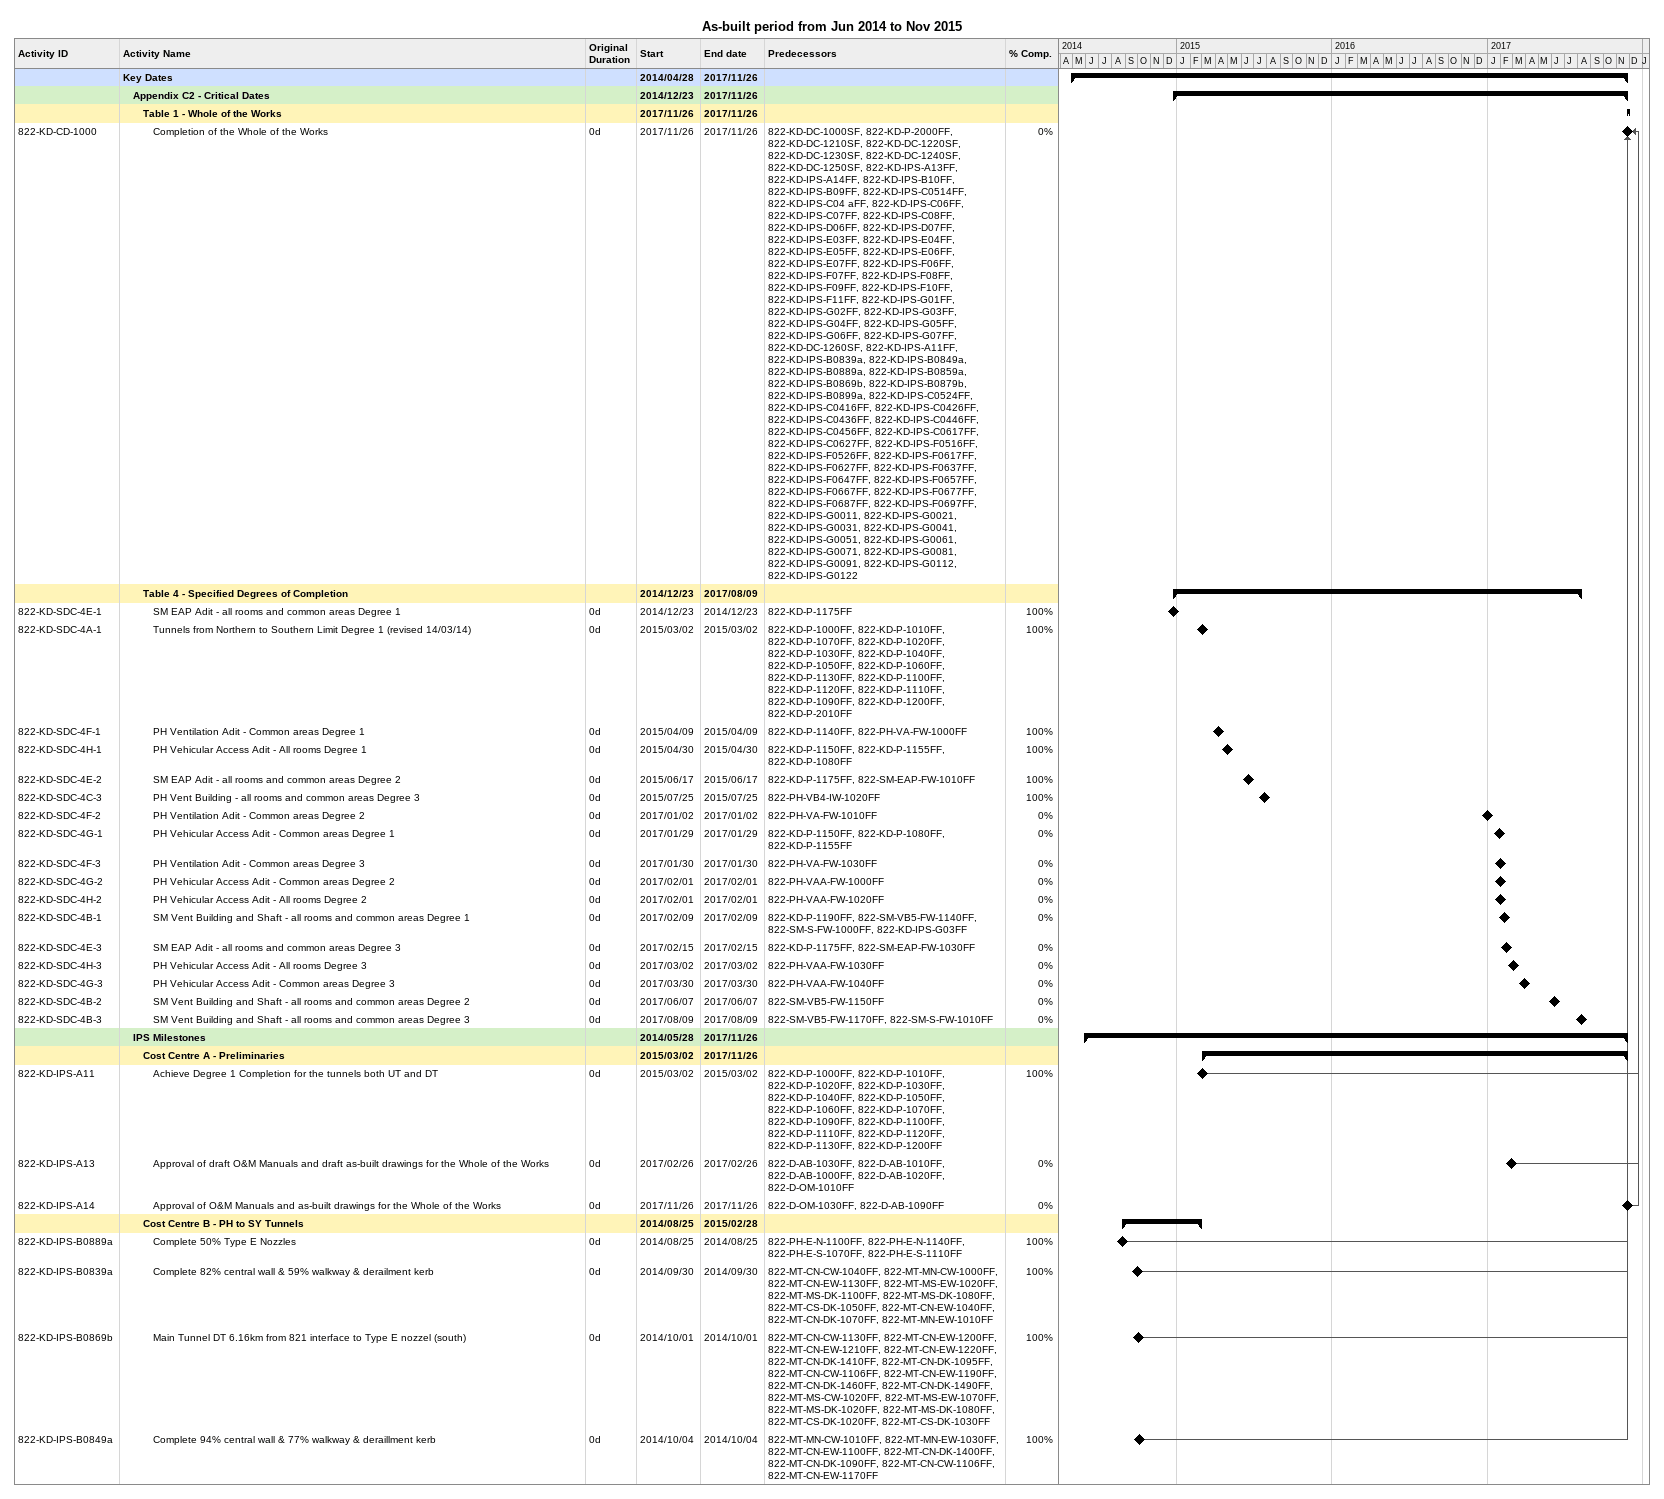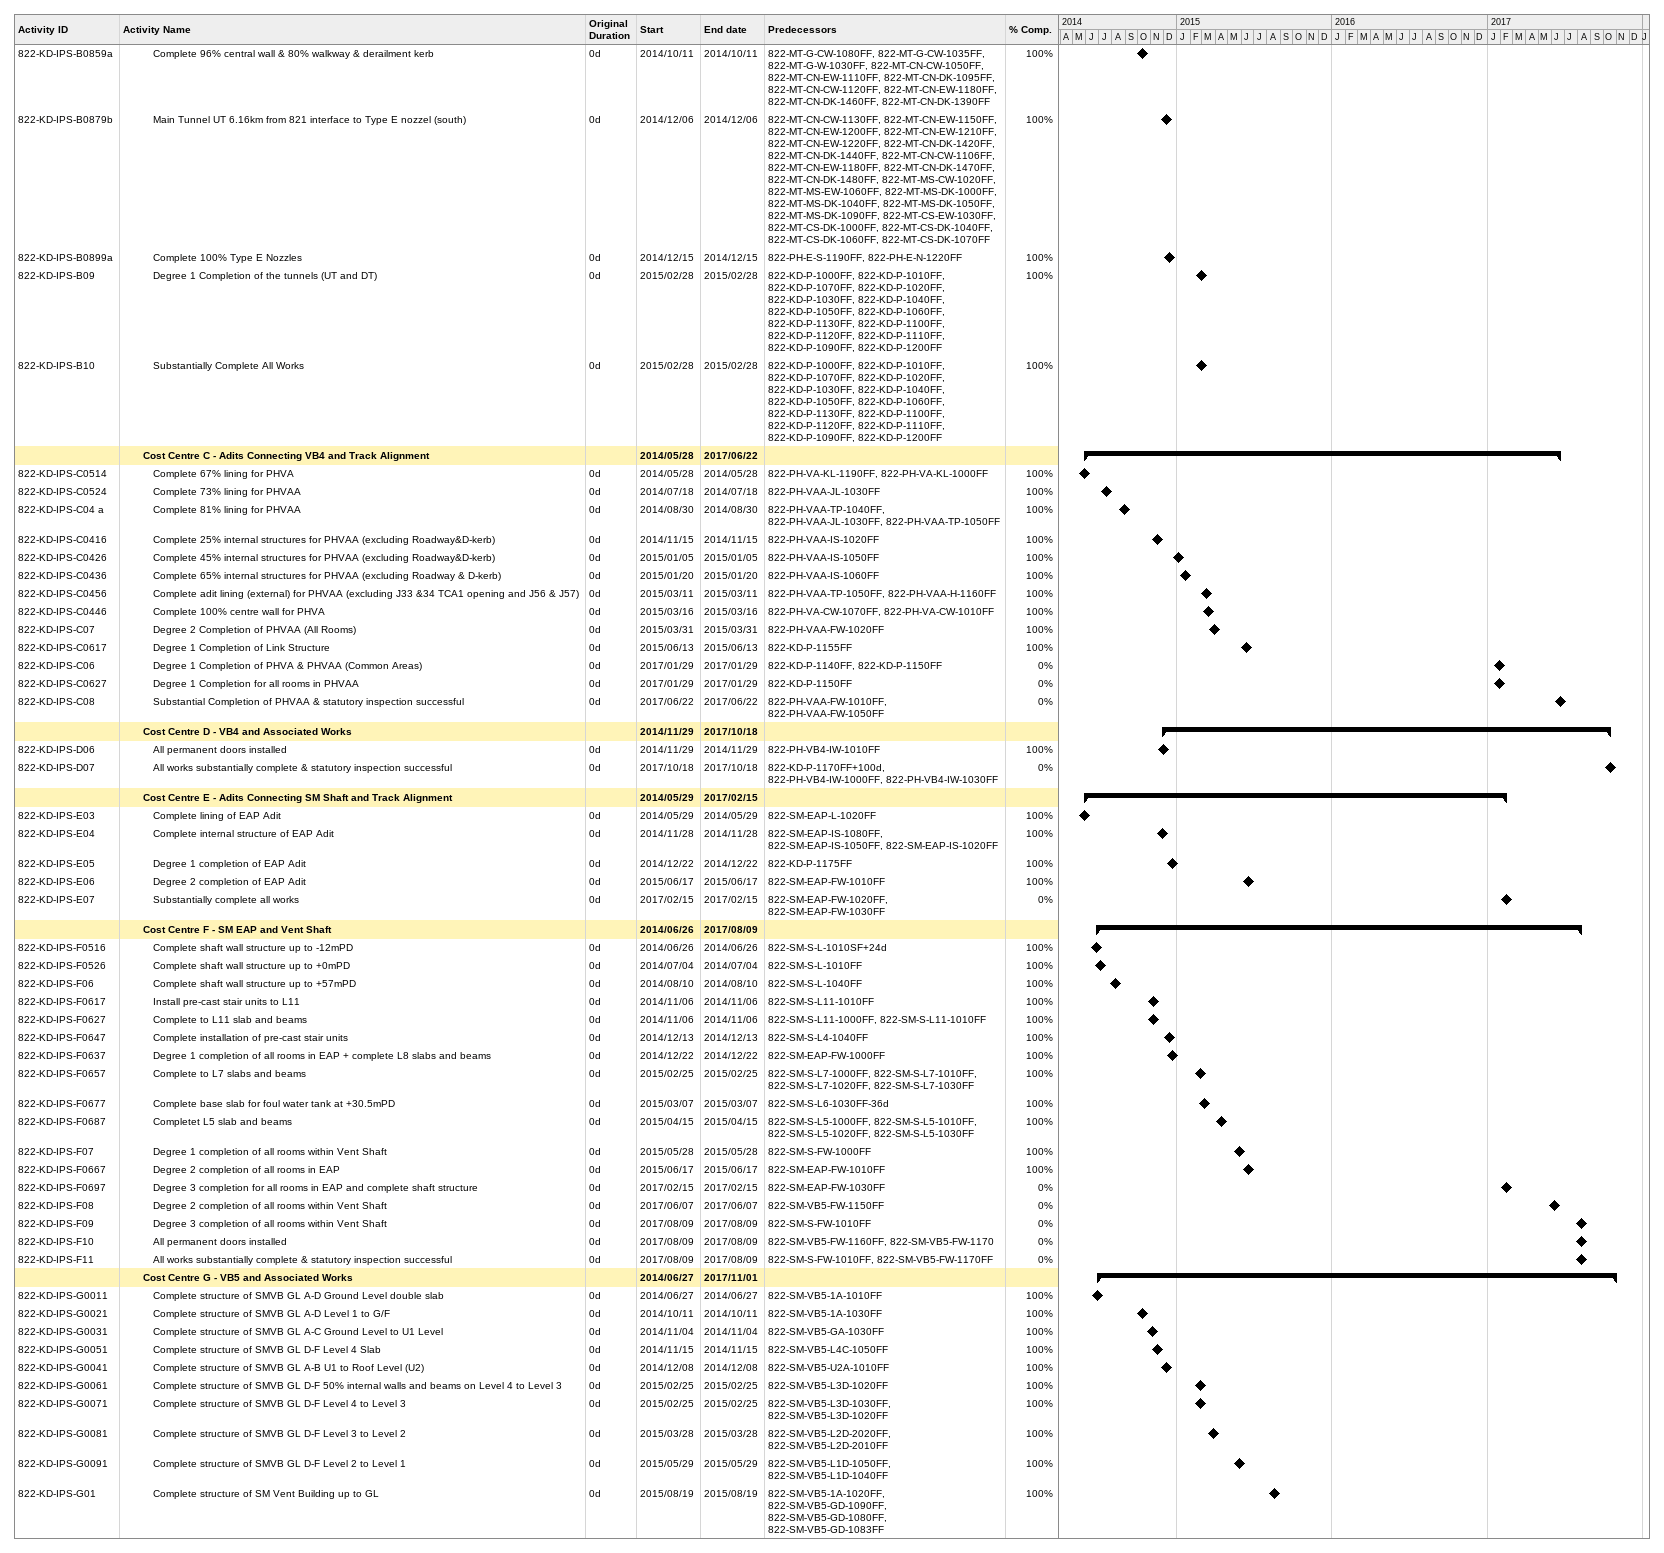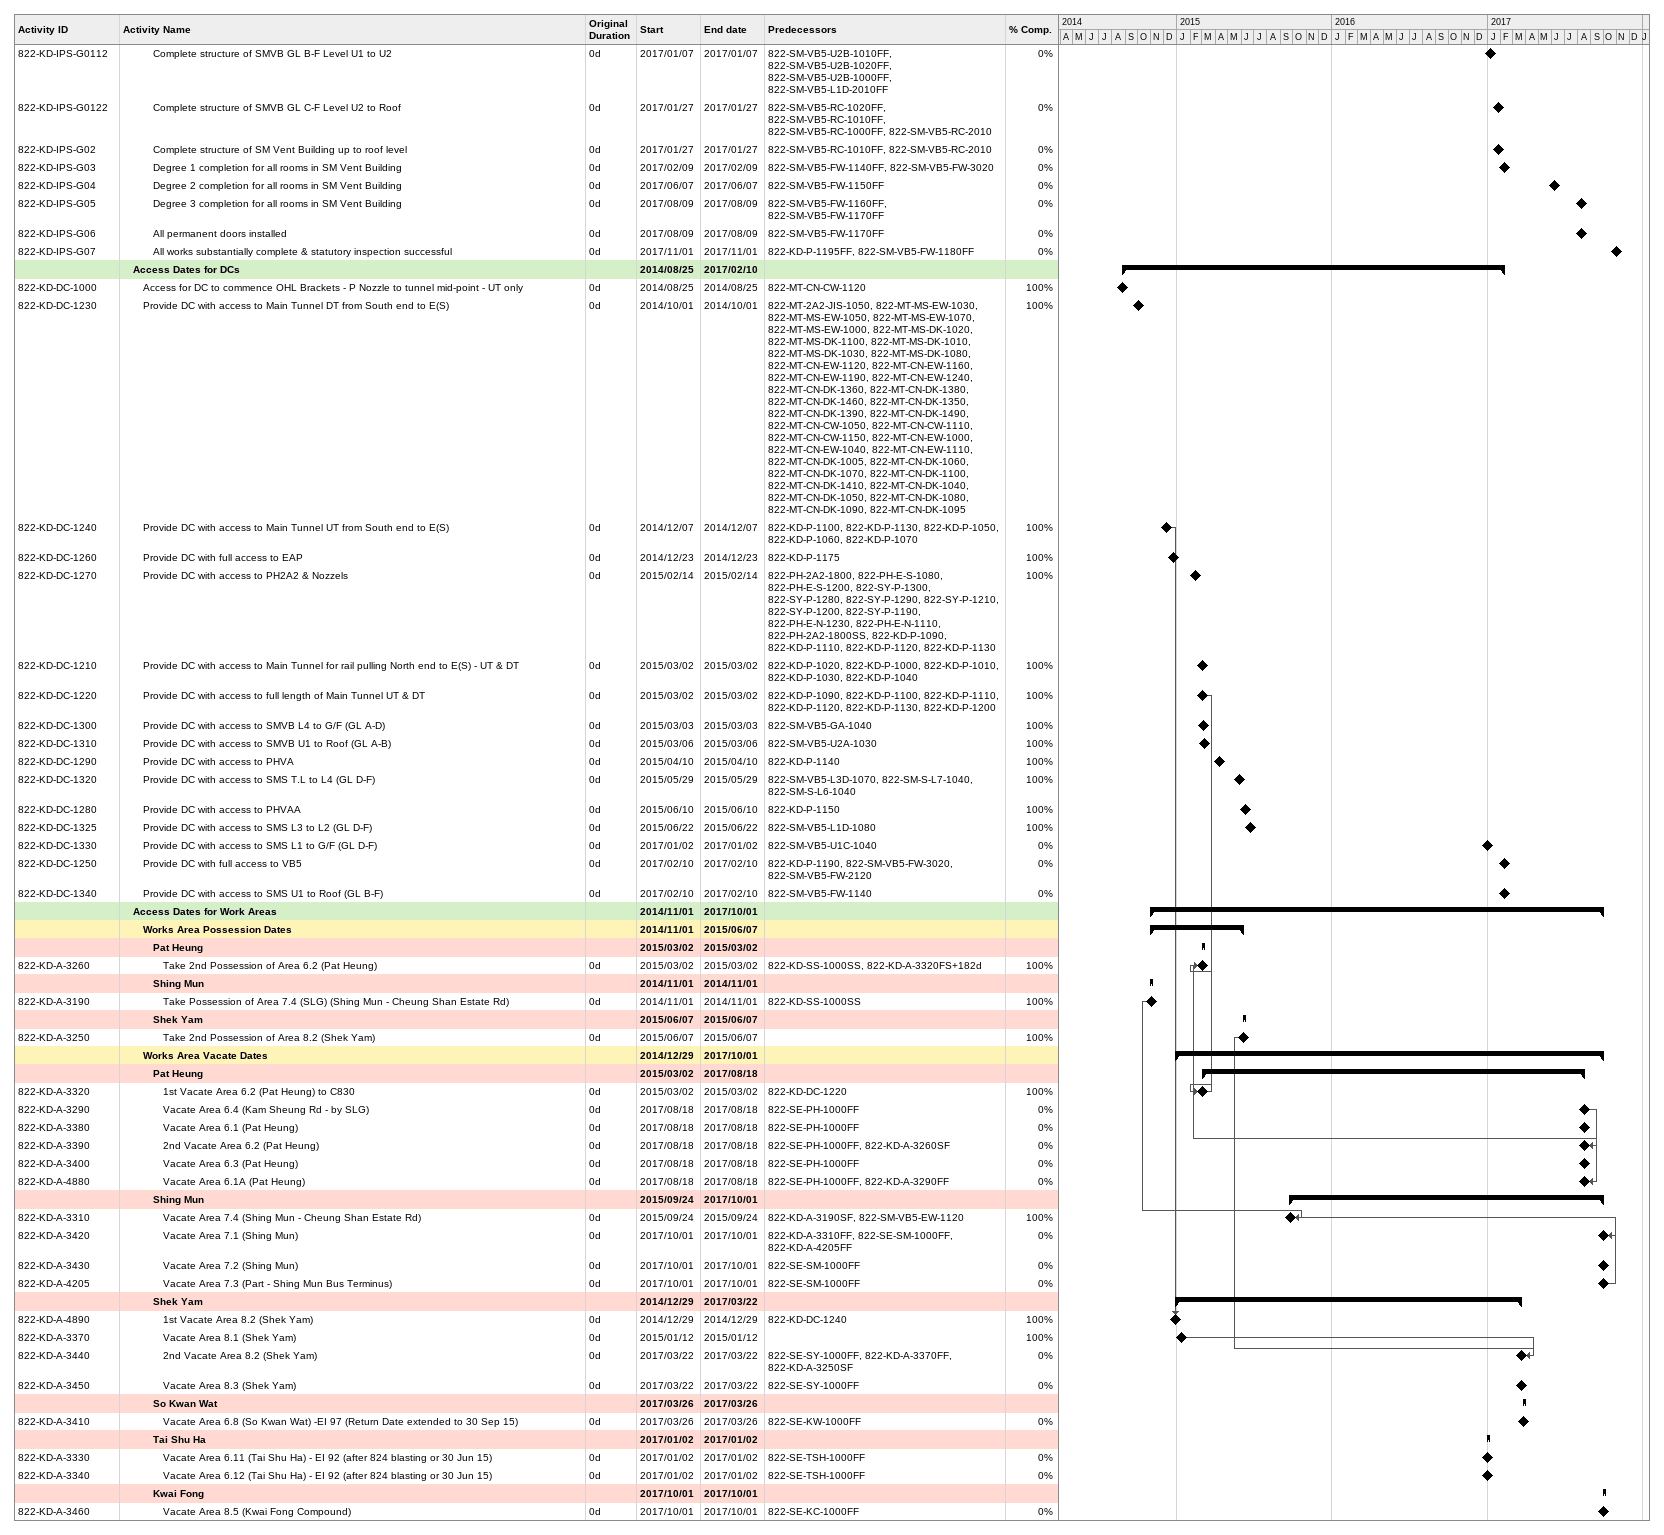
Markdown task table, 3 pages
As-built period from Jun 2014 to Nov 2015

| ID | Level | Task | Original duration | Start | Finish | Predecessors | % complete |
|---|---|---|---|---|---|---|---|
|  | 1 | **Key Dates** |  | 2014-04-28 | 2017-11-26 |  |  |
|  | 2 | **Appendix C2 - Critical Dates** |  | 2014-12-23 | 2017-11-26 |  |  |
|  | 3 | **Table 1 - Whole of the Works** |  | 2017-11-26 | 2017-11-26 |  |  |
| 822-KD-CD-1000 | 4 | Completion of the Whole of the Works | 0d | 2017-11-26 | 2017-11-26 | 822-KD-DC-1000SF, 822-KD-P-2000FF, 822-KD-DC-1210SF, 822-KD-DC-1220SF, 822-KD-DC-1230SF, 822-KD-DC-1240SF, 822-KD-DC-1250SF, 822-KD-IPS-A13FF, 822-KD-IPS-A14FF, 822-KD-IPS-B10FF, 822-KD-IPS-B09FF, 822-KD-IPS-C0514FF, 822-KD-IPS-C04 aFF, 822-KD-IPS-C06FF, 822-KD-IPS-C07FF, 822-KD-IPS-C08FF, 822-KD-IPS-D06FF, 822-KD-IPS-D07FF, 822-KD-IPS-E03FF, 822-KD-IPS-E04FF, 822-KD-IPS-E05FF, 822-KD-IPS-E06FF, 822-KD-IPS-E07FF, 822-KD-IPS-F06FF, 822-KD-IPS-F07FF, 822-KD-IPS-F08FF, 822-KD-IPS-F09FF, 822-KD-IPS-F10FF, 822-KD-IPS-F11FF, 822-KD-IPS-G01FF, 822-KD-IPS-G02FF, 822-KD-IPS-G03FF, 822-KD-IPS-G04FF, 822-KD-IPS-G05FF, 822-KD-IPS-G06FF, 822-KD-IPS-G07FF, 822-KD-DC-1260SF, 822-KD-IPS-A11FF, 822-KD-IPS-B0839a, 822-KD-IPS-B0849a, 822-KD-IPS-B0889a, 822-KD-IPS-B0859a, 822-KD-IPS-B0869b, 822-KD-IPS-B0879b, 822-KD-IPS-B0899a, 822-KD-IPS-C0524FF, 822-KD-IPS-C0416FF, 822-KD-IPS-C0426FF, 822-KD-IPS-C0436FF, 822-KD-IPS-C0446FF, 822-KD-IPS-C0456FF, 822-KD-IPS-C0617FF, 822-KD-IPS-C0627FF, 822-KD-IPS-F0516FF, 822-KD-IPS-F0526FF, 822-KD-IPS-F0617FF, 822-KD-IPS-F0627FF, 822-KD-IPS-F0637FF, 822-KD-IPS-F0647FF, 822-KD-IPS-F0657FF, 822-KD-IPS-F0667FF, 822-KD-IPS-F0677FF, 822-KD-IPS-F0687FF, 822-KD-IPS-F0697FF, 822-KD-IPS-G0011, 822-KD-IPS-G0021, 822-KD-IPS-G0031, 822-KD-IPS-G0041, 822-KD-IPS-G0051, 822-KD-IPS-G0061, 822-KD-IPS-G0071, 822-KD-IPS-G0081, 822-KD-IPS-G0091, 822-KD-IPS-G0112, 822-KD-IPS-G0122 | 0 |
|  | 3 | **Table 4 - Specified Degrees of Completion** |  | 2014-12-23 | 2017-08-09 |  |  |
| 822-KD-SDC-4E-1 | 4 | SM EAP Adit - all rooms and common areas Degree 1 | 0d | 2014-12-23 | 2014-12-23 | 822-KD-P-1175FF | 100 |
| 822-KD-SDC-4A-1 | 4 | Tunnels from Northern to Southern Limit Degree 1 (revised 14/03/14) | 0d | 2015-03-02 | 2015-03-02 | 822-KD-P-1000FF, 822-KD-P-1010FF, 822-KD-P-1070FF, 822-KD-P-1020FF, 822-KD-P-1030FF, 822-KD-P-1040FF, 822-KD-P-1050FF, 822-KD-P-1060FF, 822-KD-P-1130FF, 822-KD-P-1100FF, 822-KD-P-1120FF, 822-KD-P-1110FF, 822-KD-P-1090FF, 822-KD-P-1200FF, 822-KD-P-2010FF | 100 |
| 822-KD-SDC-4F-1 | 4 | PH Ventilation Adit - Common areas Degree 1 | 0d | 2015-04-09 | 2015-04-09 | 822-KD-P-1140FF, 822-PH-VA-FW-1000FF | 100 |
| 822-KD-SDC-4H-1 | 4 | PH Vehicular Access Adit - All rooms Degree 1 | 0d | 2015-04-30 | 2015-04-30 | 822-KD-P-1150FF, 822-KD-P-1155FF, 822-KD-P-1080FF | 100 |
| 822-KD-SDC-4E-2 | 4 | SM EAP Adit - all rooms and common areas Degree 2 | 0d | 2015-06-17 | 2015-06-17 | 822-KD-P-1175FF, 822-SM-EAP-FW-1010FF | 100 |
| 822-KD-SDC-4C-3 | 4 | PH Vent Building - all rooms and common areas Degree 3 | 0d | 2015-07-25 | 2015-07-25 | 822-PH-VB4-IW-1020FF | 100 |
| 822-KD-SDC-4F-2 | 4 | PH Ventilation Adit - Common areas Degree 2 | 0d | 2017-01-02 | 2017-01-02 | 822-PH-VA-FW-1010FF | 0 |
| 822-KD-SDC-4G-1 | 4 | PH Vehicular Access Adit - Common areas Degree 1 | 0d | 2017-01-29 | 2017-01-29 | 822-KD-P-1150FF, 822-KD-P-1080FF, 822-KD-P-1155FF | 0 |
| 822-KD-SDC-4F-3 | 4 | PH Ventilation Adit - Common areas Degree 3 | 0d | 2017-01-30 | 2017-01-30 | 822-PH-VA-FW-1030FF | 0 |
| 822-KD-SDC-4G-2 | 4 | PH Vehicular Access Adit - Common areas Degree 2 | 0d | 2017-02-01 | 2017-02-01 | 822-PH-VAA-FW-1000FF | 0 |
| 822-KD-SDC-4H-2 | 4 | PH Vehicular Access Adit - All rooms Degree 2 | 0d | 2017-02-01 | 2017-02-01 | 822-PH-VAA-FW-1020FF | 0 |
| 822-KD-SDC-4B-1 | 4 | SM Vent Building and Shaft - all rooms and common areas Degree 1 | 0d | 2017-02-09 | 2017-02-09 | 822-KD-P-1190FF, 822-SM-VB5-FW-1140FF, 822-SM-S-FW-1000FF, 822-KD-IPS-G03FF | 0 |
| 822-KD-SDC-4E-3 | 4 | SM EAP Adit - all rooms and common areas Degree 3 | 0d | 2017-02-15 | 2017-02-15 | 822-KD-P-1175FF, 822-SM-EAP-FW-1030FF | 0 |
| 822-KD-SDC-4H-3 | 4 | PH Vehicular Access Adit - All rooms Degree 3 | 0d | 2017-03-02 | 2017-03-02 | 822-PH-VAA-FW-1030FF | 0 |
| 822-KD-SDC-4G-3 | 4 | PH Vehicular Access Adit - Common areas Degree 3 | 0d | 2017-03-30 | 2017-03-30 | 822-PH-VAA-FW-1040FF | 0 |
| 822-KD-SDC-4B-2 | 4 | SM Vent Building and Shaft - all rooms and common areas Degree 2 | 0d | 2017-06-07 | 2017-06-07 | 822-SM-VB5-FW-1150FF | 0 |
| 822-KD-SDC-4B-3 | 4 | SM Vent Building and Shaft - all rooms and common areas Degree 3 | 0d | 2017-08-09 | 2017-08-09 | 822-SM-VB5-FW-1170FF, 822-SM-S-FW-1010FF | 0 |
|  | 2 | **IPS Milestones** |  | 2014-05-28 | 2017-11-26 |  |  |
|  | 3 | **Cost Centre A - Preliminaries** |  | 2015-03-02 | 2017-11-26 |  |  |
| 822-KD-IPS-A11 | 4 | Achieve Degree 1 Completion for the tunnels both UT and DT | 0d | 2015-03-02 | 2015-03-02 | 822-KD-P-1000FF, 822-KD-P-1010FF, 822-KD-P-1020FF, 822-KD-P-1030FF, 822-KD-P-1040FF, 822-KD-P-1050FF, 822-KD-P-1060FF, 822-KD-P-1070FF, 822-KD-P-1090FF, 822-KD-P-1100FF, 822-KD-P-1110FF, 822-KD-P-1120FF, 822-KD-P-1130FF, 822-KD-P-1200FF | 100 |
| 822-KD-IPS-A13 | 4 | Approval of draft O&M Manuals and draft as-built drawings for the Whole of the Works | 0d | 2017-02-26 | 2017-02-26 | 822-D-AB-1030FF, 822-D-AB-1010FF, 822-D-AB-1000FF, 822-D-AB-1020FF, 822-D-OM-1010FF | 0 |
| 822-KD-IPS-A14 | 4 | Approval of O&M Manuals and as-built drawings for the Whole of the Works | 0d | 2017-11-26 | 2017-11-26 | 822-D-OM-1030FF, 822-D-AB-1090FF | 0 |
|  | 3 | **Cost Centre B - PH to SY Tunnels** |  | 2014-08-25 | 2015-02-28 |  |  |
| 822-KD-IPS-B0889a | 4 | Complete 50% Type E Nozzles | 0d | 2014-08-25 | 2014-08-25 | 822-PH-E-N-1100FF, 822-PH-E-N-1140FF, 822-PH-E-S-1070FF, 822-PH-E-S-1110FF | 100 |
| 822-KD-IPS-B0839a | 4 | Complete 82% central wall & 59% walkway & derailment kerb | 0d | 2014-09-30 | 2014-09-30 | 822-MT-CN-CW-1040FF, 822-MT-MN-CW-1000FF, 822-MT-CN-EW-1130FF, 822-MT-MS-EW-1020FF, 822-MT-MS-DK-1100FF, 822-MT-MS-DK-1080FF, 822-MT-CS-DK-1050FF, 822-MT-CN-EW-1040FF, 822-MT-CN-DK-1070FF, 822-MT-MN-EW-1010FF | 100 |
| 822-KD-IPS-B0869b | 4 | Main Tunnel DT 6.16km from 821 interface to Type E nozzel (south) | 0d | 2014-10-01 | 2014-10-01 | 822-MT-CN-CW-1130FF, 822-MT-CN-EW-1200FF, 822-MT-CN-EW-1210FF, 822-MT-CN-EW-1220FF, 822-MT-CN-DK-1410FF, 822-MT-CN-DK-1095FF, 822-MT-CN-CW-1106FF, 822-MT-CN-EW-1190FF, 822-MT-CN-DK-1460FF, 822-MT-CN-DK-1490FF, 822-MT-MS-CW-1020FF, 822-MT-MS-EW-1070FF, 822-MT-MS-DK-1020FF, 822-MT-MS-DK-1080FF, 822-MT-CS-DK-1020FF, 822-MT-CS-DK-1030FF | 100 |
| 822-KD-IPS-B0849a | 4 | Complete 94% central wall & 77% walkway & deraillment kerb | 0d | 2014-10-04 | 2014-10-04 | 822-MT-MN-CW-1010FF, 822-MT-MN-EW-1030FF, 822-MT-CN-EW-1100FF, 822-MT-CN-DK-1400FF, 822-MT-CN-DK-1090FF, 822-MT-CN-CW-1106FF, 822-MT-CN-EW-1170FF | 100 |
| 822-KD-IPS-B0859a | 4 | Complete 96% central wall & 80% walkway & derailment kerb | 0d | 2014-10-11 | 2014-10-11 | 822-MT-G-CW-1080FF, 822-MT-G-CW-1035FF, 822-MT-G-W-1030FF, 822-MT-CN-CW-1050FF, 822-MT-CN-EW-1110FF, 822-MT-CN-DK-1095FF, 822-MT-CN-CW-1120FF, 822-MT-CN-EW-1180FF, 822-MT-CN-DK-1460FF, 822-MT-CN-DK-1390FF | 100 |
| 822-KD-IPS-B0879b | 4 | Main Tunnel UT 6.16km from 821 interface to Type E nozzel (south) | 0d | 2014-12-06 | 2014-12-06 | 822-MT-CN-CW-1130FF, 822-MT-CN-EW-1150FF, 822-MT-CN-EW-1200FF, 822-MT-CN-EW-1210FF, 822-MT-CN-EW-1220FF, 822-MT-CN-DK-1420FF, 822-MT-CN-DK-1440FF, 822-MT-CN-CW-1106FF, 822-MT-CN-EW-1180FF, 822-MT-CN-DK-1470FF, 822-MT-CN-DK-1480FF, 822-MT-MS-CW-1020FF, 822-MT-MS-EW-1060FF, 822-MT-MS-DK-1000FF, 822-MT-MS-DK-1040FF, 822-MT-MS-DK-1050FF, 822-MT-MS-DK-1090FF, 822-MT-CS-EW-1030FF, 822-MT-CS-DK-1000FF, 822-MT-CS-DK-1040FF, 822-MT-CS-DK-1060FF, 822-MT-CS-DK-1070FF | 100 |
| 822-KD-IPS-B0899a | 4 | Complete 100% Type E Nozzles | 0d | 2014-12-15 | 2014-12-15 | 822-PH-E-S-1190FF, 822-PH-E-N-1220FF | 100 |
| 822-KD-IPS-B09 | 4 | Degree 1 Completion of the tunnels (UT and DT) | 0d | 2015-02-28 | 2015-02-28 | 822-KD-P-1000FF, 822-KD-P-1010FF, 822-KD-P-1070FF, 822-KD-P-1020FF, 822-KD-P-1030FF, 822-KD-P-1040FF, 822-KD-P-1050FF, 822-KD-P-1060FF, 822-KD-P-1130FF, 822-KD-P-1100FF, 822-KD-P-1120FF, 822-KD-P-1110FF, 822-KD-P-1090FF, 822-KD-P-1200FF | 100 |
| 822-KD-IPS-B10 | 4 | Substantially Complete All Works | 0d | 2015-02-28 | 2015-02-28 | 822-KD-P-1000FF, 822-KD-P-1010FF, 822-KD-P-1070FF, 822-KD-P-1020FF, 822-KD-P-1030FF, 822-KD-P-1040FF, 822-KD-P-1050FF, 822-KD-P-1060FF, 822-KD-P-1130FF, 822-KD-P-1100FF, 822-KD-P-1120FF, 822-KD-P-1110FF, 822-KD-P-1090FF, 822-KD-P-1200FF | 100 |
|  | 3 | **Cost Centre C - Adits Connecting VB4 and Track Alignment** |  | 2014-05-28 | 2017-06-22 |  |  |
| 822-KD-IPS-C0514 | 4 | Complete 67% lining for PHVA | 0d | 2014-05-28 | 2014-05-28 | 822-PH-VA-KL-1190FF, 822-PH-VA-KL-1000FF | 100 |
| 822-KD-IPS-C0524 | 4 | Complete 73% lining for PHVAA | 0d | 2014-07-18 | 2014-07-18 | 822-PH-VAA-JL-1030FF | 100 |
| 822-KD-IPS-C04 a | 4 | Complete 81% lining for PHVAA | 0d | 2014-08-30 | 2014-08-30 | 822-PH-VAA-TP-1040FF, 822-PH-VAA-JL-1030FF, 822-PH-VAA-TP-1050FF | 100 |
| 822-KD-IPS-C0416 | 4 | Complete 25% internal structures for PHVAA (excluding Roadway&D-kerb) | 0d | 2014-11-15 | 2014-11-15 | 822-PH-VAA-IS-1020FF | 100 |
| 822-KD-IPS-C0426 | 4 | Complete 45% internal structures for PHVAA (excluding Roadway&D-kerb) | 0d | 2015-01-05 | 2015-01-05 | 822-PH-VAA-IS-1050FF | 100 |
| 822-KD-IPS-C0436 | 4 | Complete 65% internal structures for PHVAA (excluding Roadway & D-kerb) | 0d | 2015-01-20 | 2015-01-20 | 822-PH-VAA-IS-1060FF | 100 |
| 822-KD-IPS-C0456 | 4 | Complete adit lining (external) for PHVAA (excluding J33 &34 TCA1 opening and J56 & J57) | 0d | 2015-03-11 | 2015-03-11 | 822-PH-VAA-TP-1050FF, 822-PH-VAA-H-1160FF | 100 |
| 822-KD-IPS-C0446 | 4 | Complete 100% centre wall for PHVA | 0d | 2015-03-16 | 2015-03-16 | 822-PH-VA-CW-1070FF, 822-PH-VA-CW-1010FF | 100 |
| 822-KD-IPS-C07 | 4 | Degree 2 Completion of PHVAA (All Rooms) | 0d | 2015-03-31 | 2015-03-31 | 822-PH-VAA-FW-1020FF | 100 |
| 822-KD-IPS-C0617 | 4 | Degree 1 Completion of Link Structure | 0d | 2015-06-13 | 2015-06-13 | 822-KD-P-1155FF | 100 |
| 822-KD-IPS-C06 | 4 | Degree 1 Completion of PHVA & PHVAA (Common Areas) | 0d | 2017-01-29 | 2017-01-29 | 822-KD-P-1140FF, 822-KD-P-1150FF | 0 |
| 822-KD-IPS-C0627 | 4 | Degree 1 Completion for all rooms in PHVAA | 0d | 2017-01-29 | 2017-01-29 | 822-KD-P-1150FF | 0 |
| 822-KD-IPS-C08 | 4 | Substantial Completion of PHVAA & statutory inspection successful | 0d | 2017-06-22 | 2017-06-22 | 822-PH-VAA-FW-1010FF, 822-PH-VAA-FW-1050FF | 0 |
|  | 3 | **Cost Centre D - VB4 and Associated Works** |  | 2014-11-29 | 2017-10-18 |  |  |
| 822-KD-IPS-D06 | 4 | All permanent doors installed | 0d | 2014-11-29 | 2014-11-29 | 822-PH-VB4-IW-1010FF | 100 |
| 822-KD-IPS-D07 | 4 | All works substantially complete & statutory inspection successful | 0d | 2017-10-18 | 2017-10-18 | 822-KD-P-1170FF+100d, 822-PH-VB4-IW-1000FF, 822-PH-VB4-IW-1030FF | 0 |
|  | 3 | **Cost Centre E - Adits Connecting SM Shaft and Track Alignment** |  | 2014-05-29 | 2017-02-15 |  |  |
| 822-KD-IPS-E03 | 4 | Complete lining of EAP Adit | 0d | 2014-05-29 | 2014-05-29 | 822-SM-EAP-L-1020FF | 100 |
| 822-KD-IPS-E04 | 4 | Complete internal structure of EAP Adit | 0d | 2014-11-28 | 2014-11-28 | 822-SM-EAP-IS-1080FF, 822-SM-EAP-IS-1050FF, 822-SM-EAP-IS-1020FF | 100 |
| 822-KD-IPS-E05 | 4 | Degree 1 completion of EAP Adit | 0d | 2014-12-22 | 2014-12-22 | 822-KD-P-1175FF | 100 |
| 822-KD-IPS-E06 | 4 | Degree 2 completion of EAP Adit | 0d | 2015-06-17 | 2015-06-17 | 822-SM-EAP-FW-1010FF | 100 |
| 822-KD-IPS-E07 | 4 | Substantially complete all works | 0d | 2017-02-15 | 2017-02-15 | 822-SM-EAP-FW-1020FF, 822-SM-EAP-FW-1030FF | 0 |
|  | 3 | **Cost Centre F - SM EAP and Vent Shaft** |  | 2014-06-26 | 2017-08-09 |  |  |
| 822-KD-IPS-F0516 | 4 | Complete shaft wall structure up to -12mPD | 0d | 2014-06-26 | 2014-06-26 | 822-SM-S-L-1010SF+24d | 100 |
| 822-KD-IPS-F0526 | 4 | Complete shaft wall structure up to +0mPD | 0d | 2014-07-04 | 2014-07-04 | 822-SM-S-L-1010FF | 100 |
| 822-KD-IPS-F06 | 4 | Complete shaft wall structure up to +57mPD | 0d | 2014-08-10 | 2014-08-10 | 822-SM-S-L-1040FF | 100 |
| 822-KD-IPS-F0617 | 4 | Install pre-cast stair units to L11 | 0d | 2014-11-06 | 2014-11-06 | 822-SM-S-L11-1010FF | 100 |
| 822-KD-IPS-F0627 | 4 | Complete to L11 slab and beams | 0d | 2014-11-06 | 2014-11-06 | 822-SM-S-L11-1000FF, 822-SM-S-L11-1010FF | 100 |
| 822-KD-IPS-F0647 | 4 | Complete installation of pre-cast stair units | 0d | 2014-12-13 | 2014-12-13 | 822-SM-S-L4-1040FF | 100 |
| 822-KD-IPS-F0637 | 4 | Degree 1 completion of all rooms in EAP + complete L8 slabs and beams | 0d | 2014-12-22 | 2014-12-22 | 822-SM-EAP-FW-1000FF | 100 |
| 822-KD-IPS-F0657 | 4 | Complete to L7 slabs and beams | 0d | 2015-02-25 | 2015-02-25 | 822-SM-S-L7-1000FF, 822-SM-S-L7-1010FF, 822-SM-S-L7-1020FF, 822-SM-S-L7-1030FF | 100 |
| 822-KD-IPS-F0677 | 4 | Complete base slab for foul water tank at +30.5mPD | 0d | 2015-03-07 | 2015-03-07 | 822-SM-S-L6-1030FF-36d | 100 |
| 822-KD-IPS-F0687 | 4 | Completet L5 slab and beams | 0d | 2015-04-15 | 2015-04-15 | 822-SM-S-L5-1000FF, 822-SM-S-L5-1010FF, 822-SM-S-L5-1020FF, 822-SM-S-L5-1030FF | 100 |
| 822-KD-IPS-F07 | 4 | Degree 1 completion of all rooms within Vent Shaft | 0d | 2015-05-28 | 2015-05-28 | 822-SM-S-FW-1000FF | 100 |
| 822-KD-IPS-F0667 | 4 | Degree 2 completion of all rooms in EAP | 0d | 2015-06-17 | 2015-06-17 | 822-SM-EAP-FW-1010FF | 100 |
| 822-KD-IPS-F0697 | 4 | Degree 3 completion for all rooms in EAP and complete shaft structure | 0d | 2017-02-15 | 2017-02-15 | 822-SM-EAP-FW-1030FF | 0 |
| 822-KD-IPS-F08 | 4 | Degree 2 completion of all rooms within Vent Shaft | 0d | 2017-06-07 | 2017-06-07 | 822-SM-VB5-FW-1150FF | 0 |
| 822-KD-IPS-F09 | 4 | Degree 3 completion of all rooms within Vent Shaft | 0d | 2017-08-09 | 2017-08-09 | 822-SM-S-FW-1010FF | 0 |
| 822-KD-IPS-F10 | 4 | All permanent doors installed | 0d | 2017-08-09 | 2017-08-09 | 822-SM-VB5-FW-1160FF, 822-SM-VB5-FW-1170 | 0 |
| 822-KD-IPS-F11 | 4 | All works substantially complete & statutory inspection successful | 0d | 2017-08-09 | 2017-08-09 | 822-SM-S-FW-1010FF, 822-SM-VB5-FW-1170FF | 0 |
|  | 3 | **Cost Centre G - VB5 and Associated Works** |  | 2014-06-27 | 2017-11-01 |  |  |
| 822-KD-IPS-G0011 | 4 | Complete structure of SMVB GL A-D Ground Level double slab | 0d | 2014-06-27 | 2014-06-27 | 822-SM-VB5-1A-1010FF | 100 |
| 822-KD-IPS-G0021 | 4 | Complete structure of SMVB GL A-D Level 1 to G/F | 0d | 2014-10-11 | 2014-10-11 | 822-SM-VB5-1A-1030FF | 100 |
| 822-KD-IPS-G0031 | 4 | Complete structure of SMVB GL A-C Ground Level to U1 Level | 0d | 2014-11-04 | 2014-11-04 | 822-SM-VB5-GA-1030FF | 100 |
| 822-KD-IPS-G0051 | 4 | Complete structure of SMVB GL D-F Level 4 Slab | 0d | 2014-11-15 | 2014-11-15 | 822-SM-VB5-L4C-1050FF | 100 |
| 822-KD-IPS-G0041 | 4 | Complete structure of SMVB GL A-B U1 to Roof Level (U2) | 0d | 2014-12-08 | 2014-12-08 | 822-SM-VB5-U2A-1010FF | 100 |
| 822-KD-IPS-G0061 | 4 | Complete structure of SMVB GL D-F 50% internal walls and beams on Level 4 to Level 3 | 0d | 2015-02-25 | 2015-02-25 | 822-SM-VB5-L3D-1020FF | 100 |
| 822-KD-IPS-G0071 | 4 | Complete structure of SMVB GL D-F Level 4 to Level 3 | 0d | 2015-02-25 | 2015-02-25 | 822-SM-VB5-L3D-1030FF, 822-SM-VB5-L3D-1020FF | 100 |
| 822-KD-IPS-G0081 | 4 | Complete structure of SMVB GL D-F Level 3 to Level 2 | 0d | 2015-03-28 | 2015-03-28 | 822-SM-VB5-L2D-2020FF, 822-SM-VB5-L2D-2010FF | 100 |
| 822-KD-IPS-G0091 | 4 | Complete structure of SMVB GL D-F Level 2 to Level 1 | 0d | 2015-05-29 | 2015-05-29 | 822-SM-VB5-L1D-1050FF, 822-SM-VB5-L1D-1040FF | 100 |
| 822-KD-IPS-G01 | 4 | Complete structure of SM Vent Building up to GL | 0d | 2015-08-19 | 2015-08-19 | 822-SM-VB5-1A-1020FF, 822-SM-VB5-GD-1090FF, 822-SM-VB5-GD-1080FF, 822-SM-VB5-GD-1083FF | 100 |
| 822-KD-IPS-G0112 | 4 | Complete structure of SMVB GL B-F Level U1 to U2 | 0d | 2017-01-07 | 2017-01-07 | 822-SM-VB5-U2B-1010FF, 822-SM-VB5-U2B-1020FF, 822-SM-VB5-U2B-1000FF, 822-SM-VB5-L1D-2010FF | 0 |
| 822-KD-IPS-G0122 | 4 | Complete structure of SMVB GL C-F Level U2 to Roof | 0d | 2017-01-27 | 2017-01-27 | 822-SM-VB5-RC-1020FF, 822-SM-VB5-RC-1010FF, 822-SM-VB5-RC-1000FF, 822-SM-VB5-RC-2010 | 0 |
| 822-KD-IPS-G02 | 4 | Complete structure of SM Vent Building up to roof level | 0d | 2017-01-27 | 2017-01-27 | 822-SM-VB5-RC-1010FF, 822-SM-VB5-RC-2010 | 0 |
| 822-KD-IPS-G03 | 4 | Degree 1 completion for all rooms in SM Vent Building | 0d | 2017-02-09 | 2017-02-09 | 822-SM-VB5-FW-1140FF, 822-SM-VB5-FW-3020 | 0 |
| 822-KD-IPS-G04 | 4 | Degree 2 completion for all rooms in SM Vent Building | 0d | 2017-06-07 | 2017-06-07 | 822-SM-VB5-FW-1150FF | 0 |
| 822-KD-IPS-G05 | 4 | Degree 3 completion for all rooms in SM Vent Building | 0d | 2017-08-09 | 2017-08-09 | 822-SM-VB5-FW-1160FF, 822-SM-VB5-FW-1170FF | 0 |
| 822-KD-IPS-G06 | 4 | All permanent doors installed | 0d | 2017-08-09 | 2017-08-09 | 822-SM-VB5-FW-1170FF | 0 |
| 822-KD-IPS-G07 | 4 | All works substantially complete & statutory inspection successful | 0d | 2017-11-01 | 2017-11-01 | 822-KD-P-1195FF, 822-SM-VB5-FW-1180FF | 0 |
|  | 2 | **Access Dates for DCs** |  | 2014-08-25 | 2017-02-10 |  |  |
| 822-KD-DC-1000 | 3 | Access for DC to commence OHL Brackets - P Nozzle to tunnel mid-point - UT only | 0d | 2014-08-25 | 2014-08-25 | 822-MT-CN-CW-1120 | 100 |
| 822-KD-DC-1230 | 3 | Provide DC with access to Main Tunnel DT from South end to E(S) | 0d | 2014-10-01 | 2014-10-01 | 822-MT-2A2-JIS-1050, 822-MT-MS-EW-1030, 822-MT-MS-EW-1050, 822-MT-MS-EW-1070, 822-MT-MS-EW-1000, 822-MT-MS-DK-1020, 822-MT-MS-DK-1100, 822-MT-MS-DK-1010, 822-MT-MS-DK-1030, 822-MT-MS-DK-1080, 822-MT-CN-EW-1120, 822-MT-CN-EW-1160, 822-MT-CN-EW-1190, 822-MT-CN-EW-1240, 822-MT-CN-DK-1360, 822-MT-CN-DK-1380, 822-MT-CN-DK-1460, 822-MT-CN-DK-1350, 822-MT-CN-DK-1390, 822-MT-CN-DK-1490, 822-MT-CN-CW-1050, 822-MT-CN-CW-1110, 822-MT-CN-CW-1150, 822-MT-CN-EW-1000, 822-MT-CN-EW-1040, 822-MT-CN-EW-1110, 822-MT-CN-DK-1005, 822-MT-CN-DK-1060, 822-MT-CN-DK-1070, 822-MT-CN-DK-1100, 822-MT-CN-DK-1410, 822-MT-CN-DK-1040, 822-MT-CN-DK-1050, 822-MT-CN-DK-1080, 822-MT-CN-DK-1090, 822-MT-CN-DK-1095 | 100 |
| 822-KD-DC-1240 | 3 | Provide DC with access to Main Tunnel UT from South end to E(S) | 0d | 2014-12-07 | 2014-12-07 | 822-KD-P-1100, 822-KD-P-1130, 822-KD-P-1050, 822-KD-P-1060, 822-KD-P-1070 | 100 |
| 822-KD-DC-1260 | 3 | Provide DC with full access to EAP | 0d | 2014-12-23 | 2014-12-23 | 822-KD-P-1175 | 100 |
| 822-KD-DC-1270 | 3 | Provide DC with access to PH2A2 & Nozzels | 0d | 2015-02-14 | 2015-02-14 | 822-PH-2A2-1800, 822-PH-E-S-1080, 822-PH-E-S-1200, 822-SY-P-1300, 822-SY-P-1280, 822-SY-P-1290, 822-SY-P-1210, 822-SY-P-1200, 822-SY-P-1190, 822-PH-E-N-1230, 822-PH-E-N-1110, 822-PH-2A2-1800SS, 822-KD-P-1090, 822-KD-P-1110, 822-KD-P-1120, 822-KD-P-1130 | 100 |
| 822-KD-DC-1210 | 3 | Provide DC with access to Main Tunnel for rail pulling North end to E(S) - UT & DT | 0d | 2015-03-02 | 2015-03-02 | 822-KD-P-1020, 822-KD-P-1000, 822-KD-P-1010, 822-KD-P-1030, 822-KD-P-1040 | 100 |
| 822-KD-DC-1220 | 3 | Provide DC with access to full length of Main Tunnel UT & DT | 0d | 2015-03-02 | 2015-03-02 | 822-KD-P-1090, 822-KD-P-1100, 822-KD-P-1110, 822-KD-P-1120, 822-KD-P-1130, 822-KD-P-1200 | 100 |
| 822-KD-DC-1300 | 3 | Provide DC with access to SMVB L4 to G/F (GL A-D) | 0d | 2015-03-03 | 2015-03-03 | 822-SM-VB5-GA-1040 | 100 |
| 822-KD-DC-1310 | 3 | Provide DC with access to SMVB U1 to Roof (GL A-B) | 0d | 2015-03-06 | 2015-03-06 | 822-SM-VB5-U2A-1030 | 100 |
| 822-KD-DC-1290 | 3 | Provide DC with access to PHVA | 0d | 2015-04-10 | 2015-04-10 | 822-KD-P-1140 | 100 |
| 822-KD-DC-1320 | 3 | Provide DC with access to SMS T.L to L4 (GL D-F) | 0d | 2015-05-29 | 2015-05-29 | 822-SM-VB5-L3D-1070, 822-SM-S-L7-1040, 822-SM-S-L6-1040 | 100 |
| 822-KD-DC-1280 | 3 | Provide DC with access to PHVAA | 0d | 2015-06-10 | 2015-06-10 | 822-KD-P-1150 | 100 |
| 822-KD-DC-1325 | 3 | Provide DC with access to SMS L3 to L2 (GL D-F) | 0d | 2015-06-22 | 2015-06-22 | 822-SM-VB5-L1D-1080 | 100 |
| 822-KD-DC-1330 | 3 | Provide DC with access to SMS L1 to G/F (GL D-F) | 0d | 2017-01-02 | 2017-01-02 | 822-SM-VB5-U1C-1040 | 0 |
| 822-KD-DC-1250 | 3 | Provide DC with full access to VB5 | 0d | 2017-02-10 | 2017-02-10 | 822-KD-P-1190, 822-SM-VB5-FW-3020, 822-SM-VB5-FW-2120 | 0 |
| 822-KD-DC-1340 | 3 | Provide DC with access to SMS U1 to Roof (GL B-F) | 0d | 2017-02-10 | 2017-02-10 | 822-SM-VB5-FW-1140 | 0 |
|  | 2 | **Access Dates for Work Areas** |  | 2014-11-01 | 2017-10-01 |  |  |
|  | 3 | **Works Area Possession Dates** |  | 2014-11-01 | 2015-06-07 |  |  |
|  | 4 | **Pat Heung** |  | 2015-03-02 | 2015-03-02 |  |  |
| 822-KD-A-3260 | 5 | Take 2nd Possession of Area 6.2 (Pat Heung) | 0d | 2015-03-02 | 2015-03-02 | 822-KD-SS-1000SS, 822-KD-A-3320FS+182d | 100 |
|  | 4 | **Shing Mun** |  | 2014-11-01 | 2014-11-01 |  |  |
| 822-KD-A-3190 | 5 | Take Possession of Area 7.4 (SLG) (Shing Mun - Cheung Shan Estate Rd) | 0d | 2014-11-01 | 2014-11-01 | 822-KD-SS-1000SS | 100 |
|  | 4 | **Shek Yam** |  | 2015-06-07 | 2015-06-07 |  |  |
| 822-KD-A-3250 | 5 | Take 2nd Possession of Area 8.2 (Shek Yam) | 0d | 2015-06-07 | 2015-06-07 |  | 100 |
|  | 3 | **Works Area Vacate Dates** |  | 2014-12-29 | 2017-10-01 |  |  |
|  | 4 | **Pat Heung** |  | 2015-03-02 | 2017-08-18 |  |  |
| 822-KD-A-3320 | 5 | 1st Vacate Area 6.2 (Pat Heung) to C830 | 0d | 2015-03-02 | 2015-03-02 | 822-KD-DC-1220 | 100 |
| 822-KD-A-3290 | 5 | Vacate Area 6.4 (Kam Sheung Rd - by SLG) | 0d | 2017-08-18 | 2017-08-18 | 822-SE-PH-1000FF | 0 |
| 822-KD-A-3380 | 5 | Vacate Area 6.1 (Pat Heung) | 0d | 2017-08-18 | 2017-08-18 | 822-SE-PH-1000FF | 0 |
| 822-KD-A-3390 | 5 | 2nd Vacate Area 6.2 (Pat Heung) | 0d | 2017-08-18 | 2017-08-18 | 822-SE-PH-1000FF, 822-KD-A-3260SF | 0 |
| 822-KD-A-3400 | 5 | Vacate Area 6.3 (Pat Heung) | 0d | 2017-08-18 | 2017-08-18 | 822-SE-PH-1000FF | 0 |
| 822-KD-A-4880 | 5 | Vacate Area 6.1A (Pat Heung) | 0d | 2017-08-18 | 2017-08-18 | 822-SE-PH-1000FF, 822-KD-A-3290FF | 0 |
|  | 4 | **Shing Mun** |  | 2015-09-24 | 2017-10-01 |  |  |
| 822-KD-A-3310 | 5 | Vacate Area 7.4 (Shing Mun - Cheung Shan Estate Rd) | 0d | 2015-09-24 | 2015-09-24 | 822-KD-A-3190SF, 822-SM-VB5-EW-1120 | 100 |
| 822-KD-A-3420 | 5 | Vacate Area 7.1 (Shing Mun) | 0d | 2017-10-01 | 2017-10-01 | 822-KD-A-3310FF, 822-SE-SM-1000FF, 822-KD-A-4205FF | 0 |
| 822-KD-A-3430 | 5 | Vacate Area 7.2 (Shing Mun) | 0d | 2017-10-01 | 2017-10-01 | 822-SE-SM-1000FF | 0 |
| 822-KD-A-4205 | 5 | Vacate Area 7.3 (Part - Shing Mun Bus Terminus) | 0d | 2017-10-01 | 2017-10-01 | 822-SE-SM-1000FF | 0 |
|  | 4 | **Shek Yam** |  | 2014-12-29 | 2017-03-22 |  |  |
| 822-KD-A-4890 | 5 | 1st Vacate Area 8.2 (Shek Yam) | 0d | 2014-12-29 | 2014-12-29 | 822-KD-DC-1240 | 100 |
| 822-KD-A-3370 | 5 | Vacate Area 8.1 (Shek Yam) | 0d | 2015-01-12 | 2015-01-12 |  | 100 |
| 822-KD-A-3440 | 5 | 2nd Vacate Area 8.2 (Shek Yam) | 0d | 2017-03-22 | 2017-03-22 | 822-SE-SY-1000FF, 822-KD-A-3370FF, 822-KD-A-3250SF | 0 |
| 822-KD-A-3450 | 5 | Vacate Area 8.3 (Shek Yam) | 0d | 2017-03-22 | 2017-03-22 | 822-SE-SY-1000FF | 0 |
|  | 4 | **So Kwan Wat** |  | 2017-03-26 | 2017-03-26 |  |  |
| 822-KD-A-3410 | 5 | Vacate Area 6.8 (So Kwan Wat) -EI 97 (Return Date extended to 30 Sep 15) | 0d | 2017-03-26 | 2017-03-26 | 822-SE-KW-1000FF | 0 |
|  | 4 | **Tai Shu Ha** |  | 2017-01-02 | 2017-01-02 |  |  |
| 822-KD-A-3330 | 5 | Vacate Area 6.11 (Tai Shu Ha) - EI 92 (after 824 blasting or 30 Jun 15) | 0d | 2017-01-02 | 2017-01-02 | 822-SE-TSH-1000FF | 0 |
| 822-KD-A-3340 | 5 | Vacate Area 6.12 (Tai Shu Ha) - EI 92 (after 824 blasting or 30 Jun 15) | 0d | 2017-01-02 | 2017-01-02 | 822-SE-TSH-1000FF | 0 |
|  | 4 | **Kwai Fong** |  | 2017-10-01 | 2017-10-01 |  |  |
| 822-KD-A-3460 | 5 | Vacate Area 8.5 (Kwai Fong Compound) | 0d | 2017-10-01 | 2017-10-01 | 822-SE-KC-1000FF | 0 |
